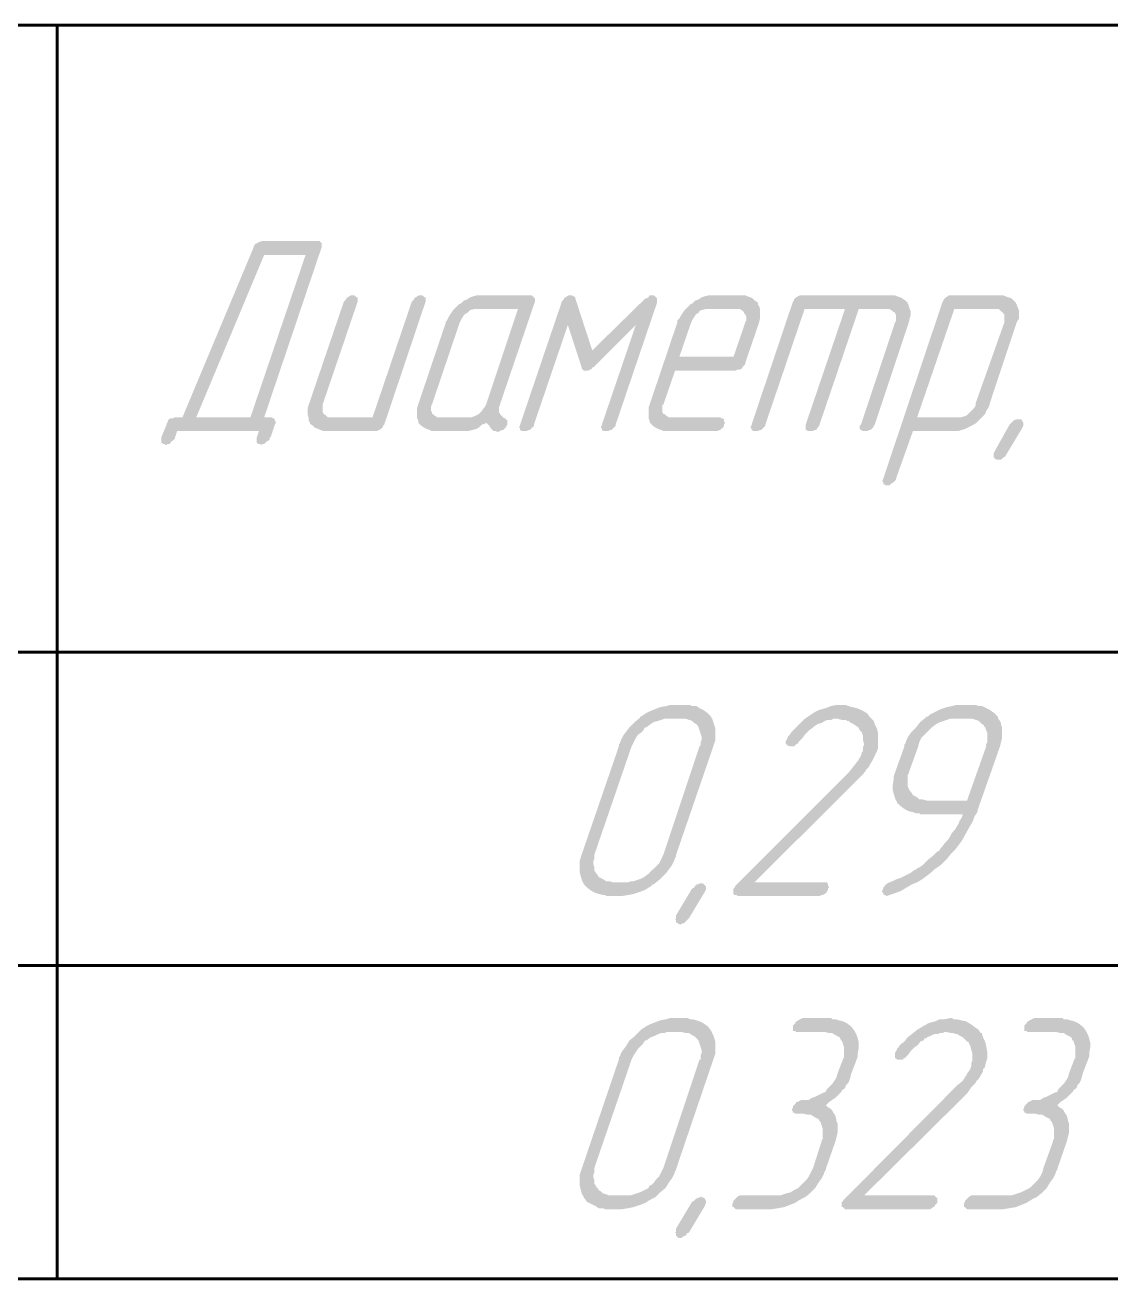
# Model space of a CAD drawing. Extents: x 260 to 1101, y 70 to 664.
# Drawn here: x 604.97 to 630.96, y 272.79 to 302.79 of the extents above; entities that cross this region are included whole.
import ezdxf

# ---------------------------------------------------------------- set-up
doc = ezdxf.new("R2010")
doc.units = 0
doc.header["$MEASUREMENT"] = 0
doc.layers.add('PDF _Геометрия', color=7, linetype='CONTINUOUS')
doc.layers.add('PDF _Сплошная заливка', color=7, linetype='CONTINUOUS')

msp = doc.modelspace()

# ---------------------------------------------------------------- hatches: boundary and pattern name
at = {"layer": 'PDF _Сплошная заливка', "transparency": 33554559}
h = msp.add_hatch(color=256, dxfattribs=at)
h.paths.add_polyline_path([(611.688, 297.291), (610.697, 297.291), (609.071, 293.404), (610.367, 293.404)], flags=0)
h.paths.add_polyline_path([(612.018, 297.621), (612.044, 297.595), (612.044, 297.595), (612.069, 297.57), (612.069, 297.519), (612.069, 297.468), (610.697, 293.404), (610.875, 293.404), (610.901, 293.379), (610.926, 293.379), (610.951, 293.354), (610.951, 293.328), (610.977, 293.277), (610.951, 293.227), (610.85, 292.922), (610.824, 292.922), (610.824, 292.871), (610.799, 292.846), (610.748, 292.82), (610.723, 292.795), (610.697, 292.769), (610.672, 292.769), (610.621, 292.744), (610.621, 292.744), (610.596, 292.769), (610.545, 292.769), (610.52, 292.795), (610.52, 292.795), (610.52, 292.82), (610.52, 292.871), (610.52, 292.922), (610.57, 293.074), (608.614, 293.074), (608.563, 292.922), (608.563, 292.896), (608.538, 292.871), (608.512, 292.846), (608.462, 292.82), (608.462, 292.795), (608.436, 292.769), (608.386, 292.769), (608.36, 292.744), (608.335, 292.744), (608.309, 292.769), (608.284, 292.769), (608.233, 292.795), (608.233, 292.795), (608.233, 292.82), (608.233, 292.871), (608.233, 292.922), (608.36, 293.227), (608.36, 293.227), (608.36, 293.252), (608.386, 293.277), (608.386, 293.303), (608.411, 293.354), (608.462, 293.379), (608.512, 293.379), (608.563, 293.404), (608.741, 293.404), (610.443, 297.468), (610.443, 297.468), (610.443, 297.494), (610.469, 297.519), (610.469, 297.545), (610.52, 297.57), (610.57, 297.595), (610.646, 297.621), (611.993, 297.621)], flags=0)
for points in [[(614.483, 296.325), (614.508, 296.3), (614.533, 296.275), (614.559, 296.275), (614.559, 296.249), (614.559, 296.224), (614.559, 296.173), (613.568, 293.227), (613.568, 293.227), (613.543, 293.201), (613.543, 293.176), (613.517, 293.15), (613.492, 293.125), (613.441, 293.1), (613.39, 293.074), (613.339, 293.074), (612.145, 293.074), (612.12, 293.074), (612.044, 293.1), (611.993, 293.125), (611.917, 293.15), (611.866, 293.201), (611.79, 293.252), (611.79, 293.252), (611.79, 293.277), (611.764, 293.328), (611.764, 293.379), (611.739, 293.455), (611.739, 293.531), (611.739, 293.633), (611.764, 293.709), (612.603, 296.173), (612.603, 296.173), (612.628, 296.198), (612.654, 296.224), (612.679, 296.275), (612.704, 296.275), (612.73, 296.3), (612.78, 296.325), (612.831, 296.325), (612.831, 296.325), (612.857, 296.325), (612.882, 296.3), (612.907, 296.275), (612.933, 296.275), (612.933, 296.249), (612.933, 296.224), (612.933, 296.173), (612.095, 293.709), (612.095, 293.709), (612.095, 293.709), (612.095, 293.658), (612.095, 293.633), (612.095, 293.557), (612.095, 293.531), (612.12, 293.481), (612.12, 293.481), (612.12, 293.481), (612.171, 293.455), (612.222, 293.404), (612.272, 293.404), (612.323, 293.404), (613.289, 293.404), (614.229, 296.173), (614.229, 296.173), (614.254, 296.198), (614.279, 296.224), (614.305, 296.275), (614.33, 296.275), (614.356, 296.3), (614.406, 296.325), (614.457, 296.325), (614.457, 296.325)], [(620.021, 296.325), (620.046, 296.3), (620.072, 296.275), (620.072, 296.275), (620.097, 296.249), (620.097, 296.198), (620.097, 296.173), (620.097, 296.148), (619.106, 293.227), (619.106, 293.201), (619.081, 293.176), (619.055, 293.15), (619.005, 293.1), (619.005, 293.1), (618.979, 293.1), (618.928, 293.074), (618.878, 293.074), (618.878, 293.074), (618.852, 293.074), (618.827, 293.074), (618.776, 293.1), (618.776, 293.1), (618.776, 293.125), (618.751, 293.176), (618.776, 293.201), (618.776, 293.227), (619.589, 295.614), (618.573, 294.598), (618.547, 294.598), (618.547, 294.573), (618.497, 294.547), (618.446, 294.522), (618.42, 294.522), (618.395, 294.522), (618.37, 294.522), (618.344, 294.522), (618.319, 294.547), (618.293, 294.573), (618.293, 294.598), (617.963, 295.614), (617.15, 293.227), (617.15, 293.201), (617.125, 293.176), (617.099, 293.15), (617.049, 293.1), (617.049, 293.1), (617.023, 293.1), (616.972, 293.074), (616.922, 293.074), (616.922, 293.074), (616.896, 293.074), (616.871, 293.074), (616.82, 293.1), (616.82, 293.1), (616.82, 293.125), (616.794, 293.176), (616.82, 293.201), (616.82, 293.227), (617.811, 296.148), (617.811, 296.173), (617.836, 296.198), (617.861, 296.224), (617.887, 296.275), (617.912, 296.275), (617.938, 296.3), (617.988, 296.325), (618.039, 296.325), (618.065, 296.325), (618.065, 296.325), (618.09, 296.3), (618.115, 296.3), (618.115, 296.3), (618.141, 296.275), (618.141, 296.249), (618.547, 295.005), (619.818, 296.249), (619.843, 296.249), (619.843, 296.249), (619.894, 296.275), (619.919, 296.325), (619.97, 296.325), (619.995, 296.325)], [(625.788, 296.325), (625.838, 296.3), (625.915, 296.275), (625.966, 296.249), (626.042, 296.198), (626.093, 296.148), (626.093, 296.122), (626.118, 296.097), (626.118, 296.071), (626.143, 295.995), (626.169, 295.944), (626.169, 295.868), (626.143, 295.767), (626.118, 295.665), (625.305, 293.227), (625.28, 293.201), (625.28, 293.176), (625.254, 293.15), (625.203, 293.1), (625.203, 293.1), (625.178, 293.1), (625.127, 293.074), (625.076, 293.074), (625.076, 293.074), (625.051, 293.074), (625.026, 293.074), (624.975, 293.1), (624.975, 293.1), (624.949, 293.125), (624.949, 293.176), (624.949, 293.201), (624.975, 293.227), (625.788, 295.665), (625.788, 295.69), (625.813, 295.69), (625.813, 295.716), (625.813, 295.741), (625.813, 295.817), (625.813, 295.868), (625.788, 295.894), (625.788, 295.919), (625.762, 295.919), (625.737, 295.944), (625.661, 295.995), (625.635, 295.995), (625.585, 295.995), (624.924, 295.995), (623.984, 293.227), (623.984, 293.201), (623.959, 293.176), (623.933, 293.15), (623.908, 293.1), (623.882, 293.1), (623.857, 293.1), (623.832, 293.074), (623.781, 293.074), (623.755, 293.074), (623.755, 293.074), (623.704, 293.074), (623.679, 293.1), (623.654, 293.1), (623.654, 293.125), (623.654, 293.176), (623.654, 293.201), (623.654, 293.227), (624.594, 295.995), (623.628, 295.995), (622.688, 293.227), (622.688, 293.201), (622.663, 293.176), (622.638, 293.15), (622.587, 293.1), (622.587, 293.1), (622.561, 293.1), (622.511, 293.074), (622.46, 293.074), (622.46, 293.074), (622.434, 293.074), (622.409, 293.074), (622.358, 293.1), (622.358, 293.1), (622.358, 293.125), (622.333, 293.176), (622.358, 293.201), (622.358, 293.227), (623.349, 296.173), (623.349, 296.173), (623.374, 296.198), (623.374, 296.224), (623.4, 296.249), (623.425, 296.275), (623.476, 296.3), (623.527, 296.325), (623.578, 296.325), (625.737, 296.325)], [(628.785, 293.354), (628.811, 293.354), (628.836, 293.328), (628.836, 293.303), (628.862, 293.277), (628.862, 293.252), (628.862, 293.227), (628.862, 293.201), (628.836, 293.15), (628.455, 292.515), (628.43, 292.465), (628.379, 292.439), (628.354, 292.414), (628.354, 292.414), (628.328, 292.388), (628.277, 292.388), (628.252, 292.388), (628.252, 292.388), (628.227, 292.388), (628.176, 292.414), (628.176, 292.439), (628.15, 292.439), (628.15, 292.465), (628.15, 292.515), (628.15, 292.541), (628.15, 292.541), (628.176, 292.592), (628.531, 293.227), (628.582, 293.277), (628.608, 293.303), (628.633, 293.328), (628.633, 293.328), (628.684, 293.354), (628.709, 293.354), (628.735, 293.354), (628.76, 293.354)], [(624.568, 286.521), (624.619, 286.521), (624.67, 286.496), (624.772, 286.47), (624.873, 286.445), (625, 286.394), (625.127, 286.318), (625.178, 286.242), (625.229, 286.191), (625.229, 286.191), (625.229, 286.191), (625.254, 286.165), (625.28, 286.14), (625.305, 286.064), (625.356, 285.962), (625.381, 285.861), (625.381, 285.708), (625.381, 285.632), (625.381, 285.556), (625.381, 285.48), (625.356, 285.403), (625.356, 285.378), (625.33, 285.378), (625.33, 285.353), (625.305, 285.302), (625.28, 285.251), (625.254, 285.2), (625.178, 285.073), (625.178, 285.073), (625.178, 285.048), (625.153, 285.022), (625.102, 284.972), (625.076, 284.921), (625.026, 284.87), (624.975, 284.819), (624.899, 284.743), (622.434, 282.279), (624.111, 282.279), (624.111, 282.279), (624.162, 282.279), (624.187, 282.228), (624.187, 282.228), (624.187, 282.203), (624.213, 282.152), (624.187, 282.127), (624.187, 282.127), (624.187, 282.101), (624.162, 282.051), (624.111, 282), (624.111, 282), (624.06, 281.974), (624.035, 281.974), (623.984, 281.949), (622.028, 281.949), (622.002, 281.974), (621.952, 281.974), (621.926, 282), (621.926, 282.025), (621.926, 282.051), (621.926, 282.076), (621.926, 282.127), (621.926, 282.127), (621.952, 282.152), (621.977, 282.203), (624.695, 284.921), (624.797, 285.048), (624.873, 285.149), (624.899, 285.175), (624.899, 285.175), (624.924, 285.2), (624.924, 285.226), (624.975, 285.302), (625, 285.403), (625, 285.403), (625.026, 285.403), (625.026, 285.454), (625.026, 285.505), (625.051, 285.581), (625.026, 285.683), (625.026, 285.784), (625, 285.861), (624.949, 285.911), (624.924, 285.962), (624.924, 285.962), (624.924, 285.988), (624.899, 285.988), (624.873, 286.013), (624.797, 286.064), (624.695, 286.115), (624.695, 286.115), (624.695, 286.14), (624.645, 286.14), (624.619, 286.165), (624.568, 286.165), (624.517, 286.165), (624.416, 286.191), (624.365, 286.191), (624.314, 286.191), (624.263, 286.165), (624.187, 286.165), (624.111, 286.14), (624.035, 286.089), (623.933, 286.064), (623.933, 286.064), (623.908, 286.038), (623.857, 286.013), (623.806, 285.962), (623.73, 285.911), (623.654, 285.835), (623.578, 285.734), (623.476, 285.632), (623.476, 285.632), (623.476, 285.607), (623.425, 285.581), (623.4, 285.556), (623.4, 285.556), (623.374, 285.53), (623.349, 285.53), (623.298, 285.53), (623.298, 285.53), (623.273, 285.53), (623.222, 285.556), (623.196, 285.556), (623.196, 285.581), (623.171, 285.607), (623.171, 285.632), (623.196, 285.683), (623.222, 285.734), (623.222, 285.759), (623.222, 285.759), (623.247, 285.784), (623.273, 285.81), (623.323, 285.886), (623.4, 285.962), (623.501, 286.064), (623.603, 286.165), (623.704, 286.242), (623.857, 286.343), (623.857, 286.343), (623.857, 286.343), (623.908, 286.369), (623.959, 286.394), (624.035, 286.419), (624.136, 286.445), (624.263, 286.496), (624.39, 286.521), (624.492, 286.521), (624.543, 286.521)], [(621.189, 282.254), (621.215, 282.228), (621.24, 282.203), (621.24, 282.203), (621.266, 282.178), (621.266, 282.127), (621.266, 282.101), (621.266, 282.101), (621.24, 282.051), (620.859, 281.416), (620.808, 281.365), (620.783, 281.339), (620.758, 281.314), (620.758, 281.314), (620.707, 281.289), (620.681, 281.289), (620.656, 281.263), (620.656, 281.263), (620.605, 281.289), (620.58, 281.314), (620.554, 281.314), (620.554, 281.339), (620.554, 281.365), (620.529, 281.39), (620.554, 281.416), (620.554, 281.441), (620.554, 281.492), (620.935, 282.127), (620.986, 282.152), (621.012, 282.203), (621.037, 282.203), (621.037, 282.228), (621.088, 282.228), (621.113, 282.254), (621.139, 282.254), (621.139, 282.254)], [(624.289, 279.003), (624.365, 279.003), (624.441, 278.977), (624.543, 278.952), (624.645, 278.901), (624.746, 278.825), (624.822, 278.723), (624.822, 278.723), (624.848, 278.672), (624.873, 278.622), (624.899, 278.546), (624.924, 278.444), (624.924, 278.317), (624.899, 278.19), (624.899, 278.114), (624.873, 278.037), (624.746, 277.707), (624.721, 277.606), (624.695, 277.529), (624.67, 277.479), (624.67, 277.479), (624.645, 277.453), (624.619, 277.428), (624.594, 277.352), (624.517, 277.301), (624.517, 277.276), (624.492, 277.25), (624.467, 277.225), (624.416, 277.174), (624.365, 277.123), (624.289, 277.072), (624.213, 277.021), (624.136, 276.945), (624.136, 276.945), (624.162, 276.92), (624.187, 276.894), (624.238, 276.869), (624.289, 276.818), (624.314, 276.767), (624.365, 276.691), (624.39, 276.59), (624.39, 276.59), (624.39, 276.564), (624.416, 276.513), (624.416, 276.437), (624.416, 276.361), (624.416, 276.285), (624.39, 276.183), (624.365, 276.082), (624.136, 275.421), (624.136, 275.421), (624.136, 275.421), (624.136, 275.396), (624.111, 275.37), (624.086, 275.294), (624.035, 275.193), (623.959, 275.091), (623.882, 274.964), (623.755, 274.837), (623.628, 274.736), (623.628, 274.736), (623.603, 274.736), (623.578, 274.71), (623.552, 274.71), (623.527, 274.685), (623.476, 274.659), (623.4, 274.608), (623.273, 274.558), (623.146, 274.507), (622.993, 274.481), (622.841, 274.456), (622.002, 274.456), (621.977, 274.456), (621.952, 274.481), (621.926, 274.507), (621.901, 274.507), (621.901, 274.532), (621.901, 274.583), (621.926, 274.634), (621.926, 274.634), (621.926, 274.659), (621.952, 274.685), (621.977, 274.71), (622.002, 274.736), (622.028, 274.761), (622.079, 274.786), (622.129, 274.786), (622.993, 274.786), (623.044, 274.786), (623.12, 274.812), (623.196, 274.837), (623.298, 274.862), (623.374, 274.913), (623.476, 274.964), (623.501, 274.989), (623.527, 275.015), (623.552, 275.04), (623.603, 275.091), (623.679, 275.167), (623.73, 275.243), (623.781, 275.345), (623.832, 275.447), (624.035, 276.082), (624.035, 276.107), (624.06, 276.132), (624.06, 276.183), (624.06, 276.234), (624.06, 276.31), (624.06, 276.386), (624.035, 276.463), (624.009, 276.539), (624.009, 276.539), (623.984, 276.564), (623.959, 276.615), (623.908, 276.64), (623.857, 276.666), (623.781, 276.717), (623.704, 276.717), (623.603, 276.742), (623.425, 276.742), (623.4, 276.742), (623.374, 276.767), (623.349, 276.767), (623.349, 276.793), (623.323, 276.818), (623.323, 276.844), (623.349, 276.894), (623.349, 276.894), (623.349, 276.92), (623.374, 276.945), (623.425, 276.996), (623.425, 277.021), (623.451, 277.021), (623.501, 277.047), (623.552, 277.072), (623.603, 277.072), (623.654, 277.072), (623.73, 277.072), (623.806, 277.123), (623.882, 277.148), (623.984, 277.199), (624.086, 277.25), (624.111, 277.25), (624.136, 277.276), (624.162, 277.326), (624.213, 277.377), (624.289, 277.453), (624.34, 277.529), (624.39, 277.606), (624.416, 277.707), (624.543, 278.037), (624.543, 278.037), (624.568, 278.088), (624.568, 278.139), (624.568, 278.19), (624.568, 278.266), (624.568, 278.342), (624.543, 278.418), (624.517, 278.495), (624.492, 278.495), (624.492, 278.52), (624.467, 278.571), (624.416, 278.596), (624.365, 278.622), (624.289, 278.672), (624.213, 278.672), (624.111, 278.698), (623.451, 278.698), (623.425, 278.698), (623.4, 278.723), (623.349, 278.723), (623.349, 278.749), (623.349, 278.774), (623.349, 278.799), (623.349, 278.85), (623.349, 278.85), (623.374, 278.876), (623.4, 278.901), (623.425, 278.952), (623.451, 278.952), (623.476, 278.977), (623.527, 279.003), (623.578, 279.028), (624.263, 279.028)], [(627.185, 279.003), (627.236, 279.003), (627.261, 279.003), (627.363, 278.977), (627.49, 278.952), (627.617, 278.876), (627.719, 278.799), (627.795, 278.749), (627.82, 278.698), (627.82, 278.698), (627.846, 278.672), (627.871, 278.672), (627.871, 278.647), (627.896, 278.571), (627.947, 278.469), (627.972, 278.368), (627.998, 278.215), (627.998, 278.139), (627.998, 278.063), (627.972, 277.987), (627.947, 277.885), (627.947, 277.885), (627.947, 277.86), (627.922, 277.834), (627.896, 277.809), (627.896, 277.758), (627.871, 277.707), (627.795, 277.58), (627.795, 277.58), (627.769, 277.555), (627.744, 277.529), (627.719, 277.479), (627.668, 277.428), (627.617, 277.377), (627.566, 277.301), (627.515, 277.225), (625.051, 274.786), (626.702, 274.786), (626.728, 274.786), (626.753, 274.761), (626.778, 274.736), (626.804, 274.736), (626.804, 274.71), (626.804, 274.659), (626.804, 274.634), (626.804, 274.608), (626.778, 274.583), (626.753, 274.558), (626.728, 274.507), (626.702, 274.507), (626.677, 274.481), (626.626, 274.456), (626.575, 274.456), (624.619, 274.456), (624.594, 274.456), (624.568, 274.481), (624.543, 274.507), (624.517, 274.507), (624.517, 274.532), (624.517, 274.583), (624.517, 274.634), (624.543, 274.634), (624.543, 274.659), (624.594, 274.71), (627.287, 277.428), (627.414, 277.529), (627.49, 277.656), (627.49, 277.656), (627.515, 277.682), (627.515, 277.707), (627.541, 277.733), (627.591, 277.809), (627.617, 277.885), (627.617, 277.91), (627.617, 277.91), (627.617, 277.961), (627.642, 278.012), (627.642, 278.088), (627.642, 278.19), (627.617, 278.266), (627.591, 278.368), (627.566, 278.418), (627.541, 278.469), (627.515, 278.469), (627.515, 278.469), (627.49, 278.495), (627.464, 278.52), (627.414, 278.571), (627.312, 278.622), (627.312, 278.622), (627.287, 278.647), (627.261, 278.647), (627.236, 278.647), (627.185, 278.672), (627.134, 278.672), (627.007, 278.698), (626.982, 278.698), (626.931, 278.672), (626.88, 278.672), (626.804, 278.647), (626.728, 278.647), (626.626, 278.596), (626.55, 278.571), (626.55, 278.546), (626.499, 278.546), (626.474, 278.495), (626.397, 278.469), (626.347, 278.393), (626.245, 278.317), (626.169, 278.241), (626.093, 278.139), (626.093, 278.139), (626.067, 278.114), (626.042, 278.088), (626.016, 278.063), (625.991, 278.063), (625.991, 278.037), (625.94, 278.037), (625.915, 278.037), (625.889, 278.037), (625.864, 278.037), (625.838, 278.037), (625.813, 278.063), (625.788, 278.063), (625.788, 278.114), (625.788, 278.139), (625.788, 278.19), (625.813, 278.241), (625.813, 278.241), (625.838, 278.266), (625.838, 278.291), (625.864, 278.317), (625.915, 278.393), (626.016, 278.469), (626.093, 278.571), (626.194, 278.647), (626.321, 278.749), (626.448, 278.825), (626.448, 278.825), (626.474, 278.85), (626.499, 278.85), (626.575, 278.901), (626.651, 278.926), (626.753, 278.952), (626.855, 279.003), (626.982, 279.003), (627.109, 279.028), (627.16, 279.028)], [(629.827, 279.003), (629.903, 279.003), (629.98, 278.977), (630.081, 278.952), (630.183, 278.901), (630.284, 278.825), (630.361, 278.723), (630.361, 278.723), (630.386, 278.672), (630.411, 278.622), (630.437, 278.546), (630.462, 278.444), (630.462, 278.317), (630.437, 278.19), (630.437, 278.114), (630.411, 278.037), (630.284, 277.707), (630.259, 277.606), (630.234, 277.529), (630.208, 277.479), (630.208, 277.479), (630.183, 277.453), (630.157, 277.428), (630.132, 277.352), (630.056, 277.301), (630.056, 277.276), (630.03, 277.25), (630.005, 277.225), (629.954, 277.174), (629.903, 277.123), (629.827, 277.072), (629.751, 277.021), (629.675, 276.945), (629.675, 276.945), (629.7, 276.92), (629.725, 276.894), (629.776, 276.869), (629.827, 276.818), (629.852, 276.767), (629.903, 276.691), (629.929, 276.59), (629.929, 276.59), (629.929, 276.564), (629.954, 276.513), (629.954, 276.437), (629.954, 276.361), (629.954, 276.285), (629.929, 276.183), (629.903, 276.082), (629.675, 275.421), (629.675, 275.421), (629.675, 275.421), (629.675, 275.396), (629.649, 275.37), (629.624, 275.294), (629.573, 275.193), (629.497, 275.091), (629.421, 274.964), (629.294, 274.837), (629.167, 274.736), (629.167, 274.736), (629.141, 274.736), (629.116, 274.71), (629.09, 274.71), (629.065, 274.685), (629.014, 274.659), (628.938, 274.608), (628.811, 274.558), (628.684, 274.507), (628.531, 274.481), (628.379, 274.456), (627.541, 274.456), (627.515, 274.456), (627.49, 274.481), (627.464, 274.507), (627.439, 274.507), (627.439, 274.532), (627.439, 274.583), (627.464, 274.634), (627.464, 274.634), (627.464, 274.659), (627.49, 274.685), (627.515, 274.71), (627.541, 274.736), (627.566, 274.761), (627.617, 274.786), (627.668, 274.786), (628.531, 274.786), (628.582, 274.786), (628.658, 274.812), (628.735, 274.837), (628.811, 274.862), (628.912, 274.913), (629.014, 274.964), (629.04, 274.989), (629.065, 275.015), (629.09, 275.04), (629.141, 275.091), (629.217, 275.167), (629.268, 275.243), (629.319, 275.345), (629.344, 275.447), (629.573, 276.082), (629.573, 276.107), (629.598, 276.132), (629.598, 276.183), (629.598, 276.234), (629.598, 276.31), (629.598, 276.386), (629.573, 276.463), (629.548, 276.539), (629.548, 276.539), (629.522, 276.564), (629.497, 276.615), (629.446, 276.64), (629.395, 276.666), (629.319, 276.717), (629.243, 276.717), (629.141, 276.742), (628.963, 276.742), (628.938, 276.742), (628.912, 276.767), (628.887, 276.767), (628.887, 276.793), (628.862, 276.818), (628.862, 276.844), (628.887, 276.894), (628.887, 276.894), (628.887, 276.92), (628.912, 276.945), (628.963, 276.996), (628.963, 277.021), (628.989, 277.021), (629.04, 277.047), (629.09, 277.072), (629.141, 277.072), (629.192, 277.072), (629.268, 277.072), (629.344, 277.123), (629.421, 277.148), (629.522, 277.199), (629.624, 277.25), (629.649, 277.25), (629.675, 277.276), (629.7, 277.326), (629.751, 277.377), (629.827, 277.453), (629.878, 277.529), (629.929, 277.606), (629.954, 277.707), (630.081, 278.037), (630.081, 278.037), (630.107, 278.088), (630.107, 278.139), (630.107, 278.19), (630.107, 278.266), (630.107, 278.342), (630.081, 278.418), (630.056, 278.495), (630.03, 278.495), (630.03, 278.52), (630.005, 278.571), (629.954, 278.596), (629.903, 278.622), (629.827, 278.672), (629.751, 278.672), (629.649, 278.698), (628.989, 278.698), (628.963, 278.698), (628.938, 278.723), (628.887, 278.723), (628.887, 278.749), (628.887, 278.774), (628.887, 278.799), (628.887, 278.85), (628.887, 278.85), (628.912, 278.876), (628.938, 278.901), (628.963, 278.952), (628.989, 278.952), (629.014, 278.977), (629.065, 279.003), (629.116, 279.028), (629.802, 279.028)], [(621.189, 274.736), (621.215, 274.736), (621.24, 274.71), (621.24, 274.71), (621.266, 274.659), (621.266, 274.634), (621.266, 274.608), (621.266, 274.608), (621.24, 274.532), (620.859, 273.897), (620.808, 273.872), (620.783, 273.821), (620.758, 273.821), (620.758, 273.821), (620.707, 273.796), (620.681, 273.77), (620.656, 273.77), (620.656, 273.77), (620.605, 273.77), (620.58, 273.796), (620.554, 273.821), (620.554, 273.821), (620.554, 273.872), (620.529, 273.897), (620.554, 273.923), (620.554, 273.923), (620.554, 273.999), (620.935, 274.634), (620.986, 274.659), (621.012, 274.685), (621.037, 274.71), (621.037, 274.71), (621.088, 274.736), (621.113, 274.736), (621.139, 274.761), (621.139, 274.761)]]:
    msp.add_hatch(color=256, dxfattribs=at).paths.add_polyline_path(points)
h = msp.add_hatch(color=256, dxfattribs=at)
h.paths.add_polyline_path([(616.769, 295.995), (615.778, 295.995), (615.753, 295.995), (615.727, 295.995), (615.626, 295.97), (615.6, 295.944), (615.55, 295.894), (615.524, 295.894), (615.524, 295.894), (615.499, 295.868), (615.473, 295.843), (615.423, 295.767), (615.397, 295.716), (615.372, 295.665), (614.711, 293.709), (614.711, 293.709), (614.711, 293.709), (614.686, 293.658), (614.686, 293.633), (614.686, 293.557), (614.711, 293.531), (614.711, 293.481), (614.711, 293.481), (614.737, 293.481), (614.762, 293.455), (614.838, 293.404), (614.864, 293.404), (614.915, 293.404), (615.6, 293.404), (615.626, 293.404), (615.651, 293.404), (615.727, 293.43), (615.778, 293.455), (615.829, 293.481), (615.829, 293.481), (615.854, 293.506), (615.88, 293.531), (615.905, 293.557), (615.956, 293.633), (615.981, 293.658), (616.007, 293.709)], flags=0)
h.paths.add_polyline_path([(617.099, 296.325), (617.125, 296.3), (617.15, 296.275), (617.175, 296.249), (617.175, 296.224), (617.175, 296.173), (616.337, 293.709), (616.337, 293.709), (616.337, 293.709), (616.337, 293.684), (616.312, 293.658), (616.312, 293.582), (616.312, 293.506), (616.337, 293.506), (616.337, 293.481), (616.388, 293.43), (616.439, 293.379), (616.439, 293.379), (616.464, 293.379), (616.49, 293.354), (616.515, 293.328), (616.515, 293.303), (616.515, 293.277), (616.515, 293.227), (616.49, 293.201), (616.49, 293.176), (616.464, 293.15), (616.413, 293.1), (616.413, 293.1), (616.388, 293.1), (616.337, 293.074), (616.286, 293.049), (616.236, 293.074), (616.236, 293.074), (616.185, 293.074), (616.159, 293.1), (616.109, 293.15), (616.109, 293.176), (616.083, 293.176), (616.083, 293.201), (616.058, 293.227), (616.032, 293.252), (616.007, 293.277), (616.007, 293.277), (615.981, 293.252), (615.905, 293.227), (615.854, 293.176), (615.778, 293.125), (615.677, 293.1), (615.575, 293.074), (615.448, 293.074), (614.762, 293.074), (614.711, 293.074), (614.66, 293.1), (614.584, 293.125), (614.533, 293.15), (614.457, 293.201), (614.406, 293.252), (614.406, 293.252), (614.381, 293.277), (614.381, 293.328), (614.356, 293.379), (614.356, 293.455), (614.356, 293.531), (614.356, 293.633), (614.381, 293.709), (615.041, 295.665), (615.041, 295.69), (615.067, 295.716), (615.092, 295.767), (615.118, 295.817), (615.169, 295.894), (615.219, 295.97), (615.296, 296.046), (615.372, 296.122), (615.397, 296.122), (615.423, 296.148), (615.473, 296.198), (615.55, 296.224), (615.626, 296.275), (615.702, 296.3), (615.804, 296.325), (615.905, 296.325), (617.074, 296.325)], flags=0)
h = msp.add_hatch(color=256, dxfattribs=at)
h.paths.add_polyline_path([(622.002, 295.995), (621.317, 295.995), (621.291, 295.995), (621.266, 295.995), (621.164, 295.97), (621.113, 295.944), (621.088, 295.894), (621.062, 295.894), (621.062, 295.894), (621.037, 295.868), (621.012, 295.843), (620.961, 295.767), (620.935, 295.716), (620.91, 295.665), (620.631, 294.852), (621.926, 294.852), (622.206, 295.665), (622.206, 295.69), (622.206, 295.69), (622.231, 295.716), (622.231, 295.741), (622.231, 295.817), (622.206, 295.868), (622.18, 295.894), (622.18, 295.919), (622.18, 295.919), (622.155, 295.944), (622.079, 295.995), (622.053, 295.995)], flags=0)
h.paths.add_polyline_path([(622.206, 296.325), (622.256, 296.3), (622.333, 296.275), (622.383, 296.249), (622.434, 296.198), (622.511, 296.148), (622.511, 296.122), (622.511, 296.097), (622.536, 296.071), (622.561, 295.995), (622.561, 295.944), (622.561, 295.868), (622.561, 295.767), (622.536, 295.665), (622.206, 294.7), (622.206, 294.674), (622.18, 294.649), (622.18, 294.649), (622.155, 294.624), (622.129, 294.573), (622.079, 294.547), (622.028, 294.547), (621.977, 294.522), (620.529, 294.522), (620.249, 293.709), (620.249, 293.709), (620.224, 293.709), (620.224, 293.658), (620.224, 293.633), (620.224, 293.557), (620.224, 293.531), (620.249, 293.481), (620.249, 293.481), (620.275, 293.481), (620.3, 293.455), (620.377, 293.404), (620.402, 293.404), (620.453, 293.404), (621.621, 293.404), (621.621, 293.379), (621.672, 293.379), (621.698, 293.354), (621.698, 293.328), (621.698, 293.303), (621.723, 293.277), (621.698, 293.227), (621.698, 293.227), (621.698, 293.201), (621.672, 293.15), (621.621, 293.125), (621.621, 293.1), (621.596, 293.1), (621.545, 293.074), (621.494, 293.074), (620.3, 293.074), (620.249, 293.074), (620.199, 293.1), (620.122, 293.125), (620.072, 293.15), (619.995, 293.201), (619.945, 293.252), (619.945, 293.252), (619.919, 293.277), (619.919, 293.328), (619.894, 293.379), (619.894, 293.455), (619.894, 293.531), (619.894, 293.633), (619.919, 293.709), (620.58, 295.665), (620.58, 295.69), (620.58, 295.716), (620.631, 295.767), (620.656, 295.817), (620.707, 295.894), (620.758, 295.97), (620.834, 296.046), (620.91, 296.122), (620.935, 296.122), (620.961, 296.148), (621.012, 296.198), (621.088, 296.224), (621.164, 296.275), (621.24, 296.3), (621.342, 296.325), (621.443, 296.325), (622.155, 296.325)], flags=0)
h = msp.add_hatch(color=256, dxfattribs=at)
h.paths.add_polyline_path([(628.176, 295.995), (627.21, 295.995), (626.321, 293.404), (627.312, 293.404), (627.337, 293.404), (627.363, 293.404), (627.464, 293.43), (627.515, 293.455), (627.541, 293.481), (627.566, 293.506), (627.566, 293.506), (627.591, 293.531), (627.617, 293.557), (627.693, 293.633), (627.719, 293.684), (627.719, 293.735), (628.404, 295.665), (628.404, 295.69), (628.404, 295.69), (628.404, 295.716), (628.404, 295.741), (628.404, 295.817), (628.404, 295.868), (628.379, 295.894), (628.379, 295.919), (628.354, 295.919), (628.328, 295.944), (628.277, 295.995), (628.227, 295.995)], flags=0)
h.paths.add_polyline_path([(628.379, 296.325), (628.43, 296.3), (628.506, 296.275), (628.582, 296.249), (628.633, 296.198), (628.684, 296.148), (628.684, 296.122), (628.709, 296.097), (628.709, 296.071), (628.735, 296.021), (628.76, 295.944), (628.76, 295.868), (628.76, 295.767), (628.709, 295.69), (628.049, 293.709), (628.049, 293.709), (628.049, 293.684), (628.023, 293.633), (627.972, 293.557), (627.947, 293.481), (627.871, 293.404), (627.795, 293.328), (627.719, 293.252), (627.693, 293.252), (627.668, 293.227), (627.617, 293.201), (627.566, 293.176), (627.464, 293.125), (627.388, 293.1), (627.287, 293.074), (627.185, 293.074), (626.22, 293.074), (625.813, 291.931), (625.813, 291.931), (625.813, 291.906), (625.762, 291.855), (625.737, 291.83), (625.712, 291.83), (625.686, 291.804), (625.661, 291.779), (625.61, 291.779), (625.585, 291.779), (625.559, 291.779), (625.534, 291.804), (625.508, 291.804), (625.508, 291.83), (625.508, 291.855), (625.483, 291.88), (625.508, 291.931), (626.931, 296.173), (626.931, 296.173), (626.956, 296.198), (626.956, 296.224), (626.982, 296.249), (627.007, 296.275), (627.058, 296.3), (627.083, 296.325), (627.16, 296.325), (628.328, 296.325)], flags=0)
h = msp.add_hatch(color=256, dxfattribs=at)
h.paths.add_polyline_path([(620.681, 286.191), (620.326, 286.191), (620.275, 286.191), (620.199, 286.165), (620.122, 286.14), (620.021, 286.115), (619.945, 286.064), (619.843, 285.988), (619.818, 285.988), (619.792, 285.962), (619.767, 285.911), (619.716, 285.861), (619.64, 285.81), (619.589, 285.734), (619.538, 285.632), (619.487, 285.53), (618.598, 282.94), (618.598, 282.914), (618.598, 282.889), (618.598, 282.838), (618.573, 282.787), (618.573, 282.711), (618.598, 282.635), (618.598, 282.559), (618.649, 282.482), (618.649, 282.482), (618.674, 282.457), (618.7, 282.406), (618.751, 282.381), (618.801, 282.356), (618.878, 282.305), (618.954, 282.305), (619.03, 282.279), (619.411, 282.279), (619.462, 282.305), (619.538, 282.305), (619.614, 282.33), (619.691, 282.356), (619.792, 282.406), (619.894, 282.482), (619.894, 282.482), (619.919, 282.508), (619.97, 282.559), (620.021, 282.609), (620.072, 282.66), (620.148, 282.736), (620.199, 282.838), (620.249, 282.94), (621.113, 285.53), (621.139, 285.556), (621.139, 285.581), (621.139, 285.632), (621.164, 285.683), (621.164, 285.759), (621.139, 285.835), (621.113, 285.911), (621.088, 285.988), (621.088, 285.988), (621.062, 286.038), (621.037, 286.064), (620.986, 286.089), (620.935, 286.14), (620.859, 286.165), (620.783, 286.191)], flags=0)
h.paths.add_polyline_path([(620.885, 286.521), (620.935, 286.496), (621.037, 286.496), (621.113, 286.445), (621.215, 286.394), (621.317, 286.318), (621.393, 286.242), (621.393, 286.216), (621.418, 286.191), (621.443, 286.115), (621.469, 286.038), (621.494, 285.937), (621.494, 285.81), (621.494, 285.683), (621.469, 285.607), (621.443, 285.53), (620.554, 282.94), (620.554, 282.914), (620.554, 282.914), (620.554, 282.889), (620.529, 282.863), (620.504, 282.787), (620.453, 282.686), (620.377, 282.584), (620.3, 282.482), (620.173, 282.356), (620.046, 282.254), (620.046, 282.254), (620.021, 282.228), (619.995, 282.228), (619.97, 282.203), (619.945, 282.178), (619.894, 282.152), (619.818, 282.101), (619.691, 282.051), (619.538, 282), (619.411, 281.974), (619.259, 281.949), (618.878, 281.949), (618.852, 281.974), (618.801, 281.974), (618.7, 282), (618.624, 282.025), (618.522, 282.076), (618.42, 282.152), (618.344, 282.228), (618.344, 282.254), (618.319, 282.279), (618.293, 282.356), (618.268, 282.432), (618.243, 282.533), (618.243, 282.66), (618.243, 282.787), (618.268, 282.863), (618.293, 282.94), (619.183, 285.53), (619.183, 285.556), (619.183, 285.556), (619.183, 285.581), (619.208, 285.607), (619.233, 285.683), (619.284, 285.784), (619.36, 285.886), (619.437, 285.988), (619.564, 286.115), (619.691, 286.216), (619.691, 286.242), (619.716, 286.242), (619.716, 286.242), (619.741, 286.267), (619.792, 286.292), (619.818, 286.318), (619.919, 286.369), (620.046, 286.419), (620.173, 286.47), (620.326, 286.496), (620.402, 286.521), (620.834, 286.521)], flags=0)
h = msp.add_hatch(color=256, dxfattribs=at)
h.paths.add_polyline_path([(627.541, 286.191), (627.16, 286.191), (627.109, 286.191), (627.033, 286.165), (626.956, 286.14), (626.88, 286.115), (626.778, 286.064), (626.677, 285.988), (626.677, 285.988), (626.651, 285.962), (626.601, 285.911), (626.55, 285.861), (626.499, 285.81), (626.423, 285.734), (626.372, 285.632), (626.347, 285.53), (626.118, 284.895), (626.118, 284.87), (626.093, 284.845), (626.093, 284.794), (626.093, 284.743), (626.093, 284.667), (626.093, 284.591), (626.118, 284.514), (626.169, 284.438), (626.169, 284.438), (626.194, 284.413), (626.22, 284.362), (626.27, 284.337), (626.321, 284.311), (626.372, 284.26), (626.448, 284.26), (626.55, 284.235), (627.515, 284.235), (627.972, 285.53), (627.972, 285.556), (627.972, 285.581), (627.998, 285.632), (627.998, 285.708), (627.998, 285.784), (627.998, 285.861), (627.972, 285.911), (627.947, 285.988), (627.922, 286.013), (627.922, 286.038), (627.871, 286.064), (627.846, 286.089), (627.795, 286.14), (627.719, 286.165), (627.642, 286.191)], flags=0)
h.paths.add_polyline_path([(627.719, 286.521), (627.795, 286.496), (627.871, 286.496), (627.972, 286.445), (628.074, 286.394), (628.176, 286.318), (628.252, 286.242), (628.252, 286.216), (628.252, 286.216), (628.277, 286.165), (628.303, 286.14), (628.328, 286.089), (628.328, 286.038), (628.354, 285.988), (628.354, 285.911), (628.354, 285.734), (628.328, 285.632), (628.303, 285.53), (627.795, 284.083), (627.795, 284.083), (627.795, 284.057), (627.769, 284.032), (627.769, 283.981), (627.744, 283.93), (627.693, 283.854), (627.668, 283.778), (627.617, 283.676), (627.515, 283.498), (627.388, 283.27), (627.312, 283.168), (627.236, 283.067), (627.134, 282.965), (627.033, 282.838), (627.033, 282.838), (627.007, 282.813), (626.982, 282.787), (626.931, 282.736), (626.88, 282.686), (626.804, 282.635), (626.728, 282.584), (626.651, 282.508), (626.55, 282.432), (626.448, 282.356), (626.321, 282.279), (626.194, 282.228), (625.94, 282.076), (625.813, 282.025), (625.661, 281.974), (625.585, 281.949), (625.585, 281.949), (625.559, 281.974), (625.534, 281.974), (625.508, 282), (625.508, 282.025), (625.483, 282.051), (625.483, 282.076), (625.508, 282.127), (625.508, 282.127), (625.508, 282.152), (625.534, 282.178), (625.559, 282.203), (625.559, 282.228), (625.585, 282.228), (625.61, 282.254), (625.661, 282.279), (625.661, 282.279), (625.686, 282.279), (625.712, 282.305), (625.737, 282.305), (625.788, 282.33), (625.838, 282.356), (625.915, 282.381), (625.966, 282.406), (626.118, 282.482), (626.169, 282.508), (626.27, 282.584), (626.296, 282.584), (626.321, 282.609), (626.372, 282.635), (626.448, 282.686), (626.524, 282.762), (626.601, 282.838), (626.702, 282.914), (626.804, 283.016), (626.829, 283.016), (626.855, 283.041), (626.88, 283.092), (626.931, 283.143), (626.982, 283.219), (627.058, 283.295), (627.109, 283.371), (627.16, 283.473), (627.185, 283.473), (627.185, 283.498), (627.236, 283.549), (627.261, 283.6), (627.312, 283.676), (627.337, 283.752), (627.388, 283.829), (627.414, 283.905), (626.397, 283.905), (626.372, 283.93), (626.296, 283.93), (626.22, 283.956), (626.118, 283.981), (626.016, 284.032), (625.915, 284.108), (625.838, 284.184), (625.838, 284.21), (625.813, 284.235), (625.788, 284.311), (625.762, 284.387), (625.737, 284.489), (625.737, 284.616), (625.762, 284.743), (625.762, 284.819), (625.788, 284.895), (626.016, 285.53), (626.016, 285.556), (626.016, 285.556), (626.016, 285.581), (626.042, 285.607), (626.067, 285.683), (626.118, 285.784), (626.194, 285.886), (626.296, 285.988), (626.397, 286.115), (626.524, 286.216), (626.524, 286.242), (626.55, 286.242), (626.575, 286.242), (626.601, 286.267), (626.626, 286.292), (626.677, 286.318), (626.778, 286.369), (626.88, 286.419), (627.033, 286.47), (627.16, 286.496), (627.261, 286.521), (627.693, 286.521)], flags=0)
h = msp.add_hatch(color=256, dxfattribs=at)
h.paths.add_polyline_path([(620.681, 278.698), (620.326, 278.698), (620.275, 278.672), (620.199, 278.672), (620.122, 278.647), (620.021, 278.596), (619.945, 278.571), (619.843, 278.495), (619.818, 278.495), (619.792, 278.469), (619.767, 278.418), (619.716, 278.368), (619.64, 278.291), (619.589, 278.215), (619.538, 278.139), (619.487, 278.037), (618.598, 275.447), (618.598, 275.421), (618.598, 275.396), (618.598, 275.345), (618.573, 275.269), (618.573, 275.218), (618.598, 275.142), (618.598, 275.066), (618.649, 274.989), (618.649, 274.964), (618.674, 274.964), (618.7, 274.913), (618.751, 274.888), (618.801, 274.837), (618.878, 274.812), (618.954, 274.786), (619.03, 274.786), (619.411, 274.786), (619.462, 274.786), (619.538, 274.812), (619.614, 274.837), (619.691, 274.862), (619.792, 274.913), (619.894, 274.964), (619.894, 274.989), (619.919, 275.015), (619.97, 275.04), (620.021, 275.091), (620.072, 275.167), (620.148, 275.243), (620.199, 275.345), (620.249, 275.447), (621.113, 278.037), (621.139, 278.037), (621.139, 278.088), (621.139, 278.139), (621.164, 278.19), (621.164, 278.266), (621.139, 278.342), (621.113, 278.418), (621.088, 278.495), (621.088, 278.495), (621.062, 278.52), (621.037, 278.546), (620.986, 278.596), (620.935, 278.622), (620.859, 278.672), (620.783, 278.672)], flags=0)
h.paths.add_polyline_path([(620.885, 279.003), (620.935, 279.003), (621.037, 278.977), (621.113, 278.952), (621.215, 278.901), (621.317, 278.825), (621.393, 278.723), (621.393, 278.723), (621.418, 278.672), (621.443, 278.622), (621.469, 278.546), (621.494, 278.444), (621.494, 278.317), (621.494, 278.19), (621.469, 278.114), (621.443, 278.037), (620.554, 275.421), (620.554, 275.421), (620.554, 275.421), (620.554, 275.396), (620.529, 275.37), (620.504, 275.294), (620.453, 275.193), (620.377, 275.091), (620.3, 274.964), (620.173, 274.862), (620.046, 274.736), (620.046, 274.736), (620.021, 274.736), (619.995, 274.71), (619.97, 274.71), (619.945, 274.685), (619.894, 274.659), (619.818, 274.608), (619.691, 274.558), (619.538, 274.507), (619.411, 274.481), (619.259, 274.456), (618.878, 274.456), (618.852, 274.456), (618.801, 274.481), (618.7, 274.481), (618.624, 274.532), (618.522, 274.583), (618.42, 274.634), (618.344, 274.736), (618.344, 274.761), (618.319, 274.786), (618.293, 274.837), (618.268, 274.939), (618.243, 275.04), (618.243, 275.142), (618.243, 275.269), (618.268, 275.345), (618.293, 275.421), (619.183, 278.037), (619.183, 278.037), (619.183, 278.063), (619.183, 278.088), (619.208, 278.114), (619.233, 278.19), (619.284, 278.266), (619.36, 278.368), (619.437, 278.495), (619.564, 278.596), (619.691, 278.723), (619.691, 278.723), (619.716, 278.749), (619.716, 278.749), (619.741, 278.774), (619.792, 278.799), (619.818, 278.825), (619.919, 278.876), (620.046, 278.926), (620.173, 278.977), (620.326, 279.003), (620.402, 279.028), (620.834, 279.028)], flags=0)

# ---------------------------------------------------------------- linework, layer by layer
at = {"layer": 'PDF _Геометрия', "lineweight": 60}
msp.add_lwpolyline([(575.738, 302.789), (575.738, 272.789), (670.756, 272.789), (670.756, 302.789)], close=True, dxfattribs=at)
for points in [[(605.744, 272.789), (605.744, 302.789)], [(575.738, 287.788), (670.756, 287.788)], [(575.738, 280.288), (670.756, 280.288)]]:
    msp.add_lwpolyline(points, dxfattribs=at)

doc.saveas('drawing.dxf')
